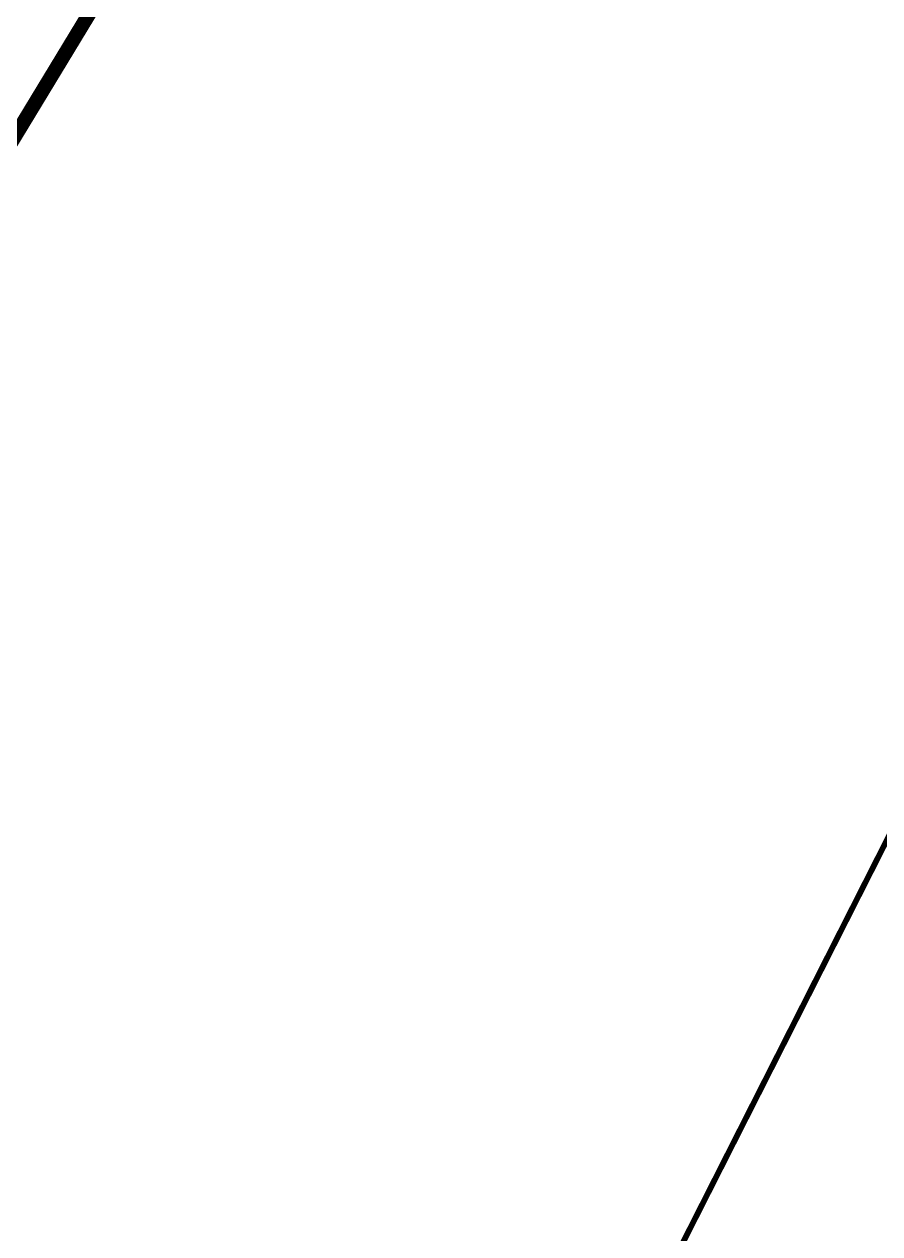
# Model space of a CAD drawing. Header units: metres. Extents: x 561401 to 594056, y 8460144 to 8508504.
# Drawn here: x 572955.44 to 572985.24, y 8476856.89 to 8476899.03 of the extents above; entities that cross this region are included whole.
import ezdxf

# ---------------------------------------------------------------- set-up
doc = ezdxf.new("R2010")
doc.units = ezdxf.units.M
doc.layers.add('1.1. DERECHO DE VIA', color=230, linetype='Continuous')
doc.layers.add('1.2. AFECTADOS BASE GRAFICA SUNARP', color=150, linetype='Continuous')

msp = doc.modelspace()

# ---------------------------------------------------------------- linework, layer by layer
at = {"layer": '1.1. DERECHO DE VIA', "color": 230, "linetype": 'Continuous', "lineweight": 40, "ltscale": 0.2, "const_width": 0.5}
msp.add_lwpolyline([(573053.516, 8477074.734), (573042.181, 8477058.267), (573030.462, 8477042.061), (573018.742, 8477025.854), (573008.581, 8477008.664), (573001.318, 8476990.036), (572994.363, 8476971.285), (572987.249, 8476952.594), (572978.667, 8476934.538), (572968.554, 8476917.287), (572958.187, 8476900.183), (572947.82, 8476883.08), (572937.453, 8476865.977), (572926.267, 8476849.421), (572912.357, 8476835.086), (572912.357, 8476835.086), (572902.6, 8476829.846), (572891.693, 8476819.298), (572885.958, 8476811.132), (572878.265, 8476793.097), (572875.32, 8476773.315), (572872.376, 8476753.533), (572870.723, 8476733.642), (572874.311, 8476714.031)], dxfattribs=at)
at = {"layer": '1.2. AFECTADOS BASE GRAFICA SUNARP', "color": 64, "linetype": 'Continuous', "lineweight": -3, "const_width": 0.2}
msp.add_lwpolyline([(572975.35, 8476667.23), (572975.868, 8476851.625), (573013.188, 8476925.279), (573013.292, 8476962.158), (573013.395, 8476999.037), (573050.716, 8477072.692), (573050.923, 8477146.451), (573051.234, 8477257.089)], dxfattribs=at)

doc.saveas('drawing.dxf')
